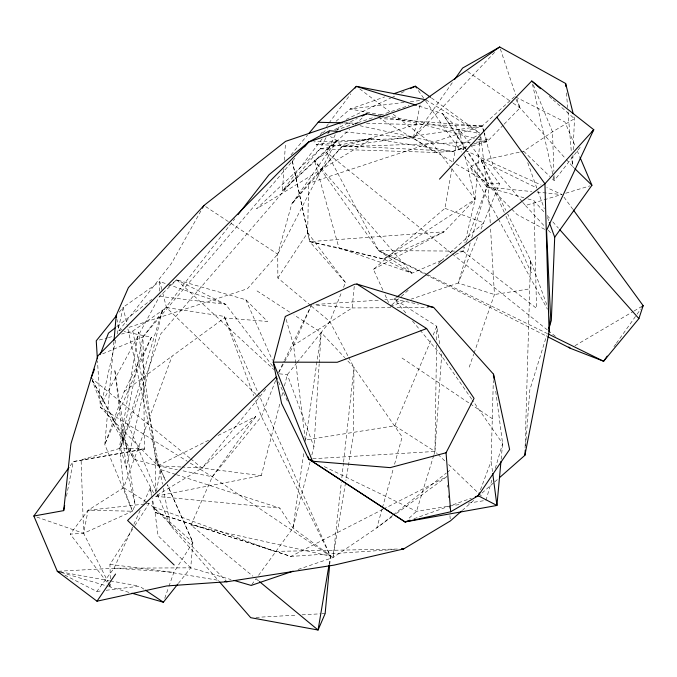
<?xml version="1.0" encoding="UTF-8"?>
<svg xmlns="http://www.w3.org/2000/svg" width="677" height="677" viewBox="0 0 677 677"><rect width="100%" height="100%" fill="white"/><g stroke="black" fill="none" stroke-linecap="round" stroke-linejoin="round"><path stroke-width="0.51" stroke-dasharray="3.38 2.54" d="M155.431 492.103L155.482 457.703L138.548 331.967L119.601 446.558L123.671 487.668L132.489 511.22L83.618 533.315L70.273 534.119L107.415 582.897M348.689 357.405L354.003 367.518L353.335 435.98L345.879 480.662M436.555 345.245L434.947 451.449L434.025 454.445M436.64 339.989L436.843 326.314L394.259 299.099L384.849 299.742M159.62 291.068L159.789 281.581L166.77 283.993M343.527 287.395L345.473 282.512L309.711 241.621L307.671 232.668L308.585 183.323L341.758 146.816L419.08 123.586L476.963 139.022M492.484 471.556L491.138 461.282L493.321 380.482M525.09 447.937L530.531 260.171L507.725 214.135M572.987 154.982L572.53 166.381L574.02 167.837M573.199 149.803L574.451 118.712L573.952 116.698M283.875 168.768L282.487 190.906L349.781 129.341M284.399 160.331L285.457 143.456M311.852 454.978L313.95 446.871L319.172 364.006M319.239 362.957L321.16 332.542L329.851 321.558L341.572 292.278M525.58 445.965L529.837 389.859L546.644 335.572M480.213 136.762L475.119 199.334L464.904 243.035M178.356 583.388L190.728 567.825L192.877 542.387L167.38 484.647M113.905 341.606L104.791 444.51L132.489 511.22L88.078 510.263L70.273 534.119M501.166 459.243L502.605 443.494L495.539 389.698M329.716 564.542L330.486 556.198L224.239 316.396L166.474 307.57L132.81 331.07L121.64 334.049M354.24 286.371L352.167 307.95L293.59 345.372L284.213 362.559M298.1 569.45L333.033 557.552L341.377 481.956M341.843 477.759L343.459 463.06M343.577 462.01L354.003 367.518L345.431 358.395M258.563 575.298L292.963 527.984L303.821 452.735M305.479 441.235L321.16 332.542L293.92 314.864M176.57 474.738L279.872 508.122L292.963 527.984L333.033 557.552L345.702 481.694M329.09 564.516L330.486 556.198L261.432 416.541L255.542 400.682M382.911 290.196L373.399 269.37L444.916 208.321L452.134 167.752M453.243 161.515L458.972 129.273L442.453 113.508L418.437 105.934M156.404 491.138L160.525 469.55L155.482 457.703L165.679 480.797M168.421 286.379L176.748 279.889L245.869 299.767L267.474 321.465L224.451 317.936L172.085 356.136L123.671 487.668L88.078 510.263L83.618 533.315L108.244 582.381M66.481 496.309L73.302 461.57L144.573 449.046L142.965 336.858L234.767 218.806M294.893 158.181L142.965 336.858L120.438 448.157L126.227 467.24L135.197 504.966L132.489 511.22M420.078 104.994L413.359 138.057L434.778 152.418L452.998 151.31L466.047 147.645M115.742 340.176L101.33 403.957L134.097 459.37L157.766 465.751L177.315 469.703M117.138 334.006L123.18 307.265L159.789 281.581L162.099 290.577M455.291 254.484L463 251.167L463.948 247.097M218.028 435.497L255.694 416.583L202.068 468.061L155.431 496.275L261.288 475.66L280.227 402.206M281.81 396.079L283.121 390.976M284.442 385.873L287.336 374.652L296.441 363.312M292.963 527.984L310.015 462.078M310.658 305.462L277.866 277.976L277.731 254.188L291.779 203.895L336.537 140.3L330.384 136.517M382.183 508.681L376.835 527.874L333.033 557.552M382.463 507.665L393.439 468.272M394.564 464.227L402.163 436.953L354.003 367.518M485.951 500.362L492.086 479.409M495.302 468.433L502.605 443.494L472.402 400.158M470.219 242.899L458.219 283.045L411.244 299.107M471.717 237.881L487.922 183.679L466.893 151.225M433.72 455.443L416.516 511.304L407.342 519.809M469.212 367.137L473.705 354.206M474.052 353.208L494.447 294.52L490.529 228.014M164.765 598.256L168.598 587.34M168.945 586.341L173.811 572.454L192.877 542.387L167.337 484.884M151.428 337.214L124.196 391.509L104.791 444.51L151.428 337.214L124.086 331.62M459.835 251.142L463 251.167L464.464 247.215M466.301 242.281L486.805 187.038L480.839 136.771M480.442 489.835L491.138 461.282M275.641 380.533L261.432 416.541L212.307 476.777L191.041 525.073L252.919 576.195M470.202 144.362L499.524 183.772L480.018 231.542M286.159 319.434L293.59 345.372L305.344 440.025L394.818 425.774L431.537 338.864M433.17 335.005L436.843 326.314L439.957 345.735M477.547 237.373L458.219 283.045L494.447 294.52L529.913 288.825M293.59 345.372L311.648 304.726M64.831 575.137L96.819 591.461L114.058 568.223L133.471 525.2M133.902 524.243L140.376 509.908M143.829 502.258L150.294 487.914L152.063 497.087M335.217 134.774L326.754 152.528L314.492 160.601L338.923 247.875L411.929 273.178L443.731 259.469M337.442 130.102L340.116 124.492M278.602 372.333L284.112 361.069M284.568 360.13L310.726 306.605M129.053 327.321L247.376 288.783L277.731 254.188L336.537 140.3L341.758 146.816L471.319 142.28M36.837 517.059L83.618 533.315L81.096 459.962L120.438 448.157L160.94 333.651L320.221 148.822L326.331 137.05M328.21 133.437L329.614 130.72M272.619 366.198L225.669 304.328L176.748 279.889L159.527 296.34L101.33 403.957L92.284 380.796M278.78 372.511L283.714 363.464M200.874 210.979L171.56 263.26L119.025 330.588L116.977 319.417M110.368 578.843L109.936 564.381L134.351 526.469M134.918 525.589L149.109 503.544L147.358 502.452M277.866 277.976L307.671 232.668L292.32 161.05M452.27 82.755L413.359 138.057L313.815 141.882M613.946 346.709L615.774 344.144M616.383 343.29L636.456 315.067M637.065 314.213L640.713 309.084M255.694 416.583L212.307 476.777L181.436 470.532M70.222 465.818L73.302 461.57L144.573 449.046L120.438 448.157L162.717 308.864L126.227 467.24L114.709 369.498L135.197 504.966M251.802 584.589L256.109 578.674M320.221 134.774L323.344 130.602M326.458 126.43L328.328 123.925M328.954 123.087L350.771 93.875M322.142 138.844L282.487 190.906L336.537 140.3M580.164 147.273L554.235 180.7L550.503 177.112M119.245 312.173L123.18 307.265L126.997 324.757M297.093 362.508L321.16 332.542L344.72 357.634M265.731 389.309L202.068 468.061L182.028 467.012M291 154.915L307.561 135.019M472.064 145.953L487.118 141.721L503.417 124.906M494.616 52.341L413.359 138.057L343.222 131.913M504.137 124.17L519.995 107.905L517.008 98.918M452.998 151.31L316.091 144.438L372.282 138.59L320.221 148.822L256.575 208.804L372.282 138.59L452.998 151.31L467.773 146.139M355.197 124.39L363.701 116.605M484.038 131.913L482.185 126.032L341.758 146.816L291.779 203.895L308.585 183.323L482.185 126.032L514.689 96.498M391.831 304.878L400.471 297.161M401.258 296.458L408.324 290.145M438.171 263.488L440.524 261.381M441.311 260.679L483.716 222.792L444.916 208.321M462.264 510.466L474.145 499.99M482.075 493.008L493.965 482.54M494.76 481.846L498.721 478.351M322.734 132.878L327.431 128.791M336.046 121.276L350.136 108.997L384.705 96.913M392.567 515.468L376.835 527.874L393.049 516.009M393.396 514.816L446.371 473.028M447.201 472.377L449.68 470.413M116.799 326.61L151.766 299.352M405.76 312.909L394.259 299.099L395.935 297.821M124.196 391.509L172.085 356.136M396.46 513.504L446.795 476.667L383.859 508.859M520.605 151.927L523.643 151.267L552.483 131.854L574.451 118.712L553.101 99.857M292.337 161.101L309.711 241.621L383.58 259.012L475.119 199.334L464.667 154.001M497.925 218.206L470.134 167.143L481.195 160.584L519.597 152.147M575.001 345.685L633.156 311.53M634.061 310.997L642.245 306.19M359.961 125.71L457.627 146.926L479.553 134.164M373.399 269.37L444.061 231.796L475.119 199.334L451.373 168.26M382.92 509.332L290.856 556.418L155.016 512.371L152.926 506.633L151.902 499.355M208.618 440.219L157.766 465.751L100.365 407.292L97.496 360.858M326.932 133.344L329.775 131.947M334.523 129.62L357.304 118.433M346.184 119.414L390.705 98.038M391.653 97.581L395.444 95.762M401.123 93.028L404.914 91.209M383.58 259.012L444.061 231.796L309.711 241.621L338.923 247.875L383.58 259.012L411.929 273.178L314.492 160.601L378.612 250.541L411.929 273.178M102.684 353.826L142.965 336.858M413.952 518.751L471.31 498.221M473.688 144.074L490.436 138.21M390.265 306.283L407.249 300.47M335.496 130.255L375.244 116.867M380.212 115.192L409.035 105.485M119.025 330.588L122.029 329.606M522.737 202.296L525.445 205.495L561.707 194.46M565.735 193.233L589.912 185.87M99.299 339.998L107.423 337.84M108.438 337.569L113.516 336.215M459.006 504.61L416.516 511.304L322.811 465.869M468.332 503.138L483.877 500.692M96.819 591.461L102.015 590.809M106.171 590.293L139.437 586.147L144.565 589.591M404.127 102.439L350.136 108.997L382.2 115.056M410.355 101.685L421.771 100.298M88.078 510.263L144.971 504.001M146.012 503.891L149.109 503.544L192.877 542.387M315.829 304.438L379.619 300.097M394.2 549.555L290.856 556.418L155.016 512.371L152.266 498.103M312.825 458.735L434.947 451.449L437.232 453.641M255.948 617.382L296.831 615.122M302.077 614.834L320.949 613.794M321.998 613.734L325.146 613.565M58.349 571.236L114.058 568.223L190.728 567.825L231.035 579.563M476.583 142.094L487.118 141.721L484.343 132.895M397.399 549.047L274.634 551.391L152.926 506.633L226.981 581.746M390.815 307.705L352.167 307.95L313.722 304.895M397.086 307.671L428.423 307.468M499.524 183.772L487.922 183.679L490.283 223.791M454.563 251.099L378.612 250.541L326.754 152.528L451.466 253.283M343.391 122.867L358.116 123.206M366.528 123.392L482.185 126.032L483.827 132.015M320.221 148.822L434.778 152.418M180.971 466.961L157.766 465.751L127.225 325.789M114.058 568.223L167.084 571.76L219.754 580.536M482.185 126.032L379.797 118.45L452.456 161.82M155.431 496.275L279.872 508.122M463.838 155.465L486.805 187.038L531.792 191.557M537.03 192.082L562.138 194.595L546.796 187.605M279.33 373.822L287.336 374.652L313.95 446.871M159.527 296.34L225.669 304.328L167.769 284.34M109.936 564.381L173.811 572.454M261.288 475.66L202.068 468.061L190.643 458.778M60.422 571.862L109.285 580.697M110.326 580.883L139.437 586.147M384.223 117.045L419.08 123.586M386.339 115.843L479.434 133.437M394.259 299.099L418.496 304.235M346.59 122.808L353.792 124.373M191.041 525.073L330.486 556.198L212.307 476.777L188.189 461.824M477.979 139.293L487.118 141.721M108.599 586.502L129.891 592.629M486.805 187.038L523.88 197.735M527.891 198.894L533.899 200.62L544.401 212.426M61.328 572.488L107.601 586.206M175.571 474.416L160.525 469.55L165.637 481.051M425.605 100.949L457.627 146.926L464.337 149.989M465.294 150.429L541.041 184.973M426.823 274.261L378.612 250.541L424.691 274.033M427.771 274.727L546.881 333.338M504.255 212.35L481.195 160.584L536.785 187.969L527.552 162.175M515.62 96.972L564.931 122.004L575.568 146.926M425.63 274.515L546.948 336.367M544.706 229.368L517.067 214.541L511.194 208.618M456.086 163.986L488.786 183.501L467.358 151.132M425.926 99.79L479.57 133.081M100.365 407.292L187.292 461.274M123.671 487.668L146.477 501.902M394.818 425.774L434.947 451.449L441.599 355.958L440.778 350.847M257.023 290.915L290.408 312.588M205.715 206.629L230.307 222.868M231.187 223.452L277.731 254.188M402.011 358.023L469.288 403.204M470.16 403.788L493.753 419.63M467.748 71.635L512.286 102.557M513.149 103.149L519.995 107.905L565.523 158.587M431.401 97.911L479.621 133.014M359.732 88.899L389.867 111.747M393.219 114.286L433.407 144.751L450.73 167.422M463 251.167L536.522 308.331L533.899 200.62M452.295 253.943L547.321 329.868M548.15 330.528L556.409 337.129M189.831 458.117L91.15 377.901L153.924 493.499M256.177 578.886L258.622 580.908M311.454 306.139L329.851 321.558L348.206 356.483M549.149 96.362L552.314 99.164M176.748 279.889L273.677 369.422M437.994 454.369L444.84 460.944M448.648 464.591L478.334 493.068M479.096 493.795L481.381 495.987M523.643 151.267L549.758 176.392M256.058 394.471L166.474 307.57L162.362 291.575M256.82 395.207L260.611 398.888M190.728 567.825L158.054 535.651L155.016 512.371M470.134 167.143L510.466 207.881M525.445 205.495L544.706 226.389M548.277 230.256L551.84 234.124M566.226 159.366L572.53 166.381L571.743 156.937M547.202 215.565L550.003 218.713M552.804 221.861L558.398 228.149M157.496 494.498L170.452 525.513L218.883 581.128M522.069 201.501L493.66 167.964L484.097 133.014M412.521 321.033L441.599 355.958L471.801 399.286M108.049 583.735L110.613 587.103L110.52 584.006M307.671 232.668L345.473 282.512M469.576 143.524L458.972 129.273L464.43 152.968M564.009 197.159L572.734 209.125M457.627 146.926L461.35 152.046M418.352 90.54L424.995 100.086M466.775 150.26L442.453 113.508L466.326 150.353M498.424 219.136L547.439 309.203M92.131 379.755L134.097 459.37M108.718 583.329L110.613 587.103M481.195 160.584L505.863 210.378M516.018 99.35L519.995 107.905M278.509 381.803L287.75 401.85M385.078 294.927L388.53 302.501M505.964 216.191L531.157 272.755L530.531 260.171L546.847 304.845M245.869 299.767L272.425 360.274M577.202 150.759L579.656 156.505M128.342 424.724L155.879 490.622M533.349 84.913L552.483 131.854L553.896 171.349M224.239 316.396L253.706 395.723M537.86 190.931L544.308 208.66M547.532 217.52L548.962 221.464M500.362 48.981L515.671 94.924M532.444 84.083L553.075 175.563M553.304 176.595L554.235 180.7L554.048 175.504M132.81 331.07L162.446 484.14M163.242 488.278L170.452 525.513M150.294 487.914L151.318 495.192M566.437 92.935L567.656 107.626M568.003 111.823L571.312 151.69M447.472 485.096L447.641 487.203M448.326 495.64L448.496 497.747M449.181 506.176L449.35 508.283M449.943 515.662L450.205 518.827"/><path stroke-width="1.02" d="M493.44 376.285L493.499 374.186L433.644 307.443L356.914 284.044L354.435 284.315L285.305 316.447L273.246 362.136L281.573 403.357L308.619 458.989L405.049 521.933L496.935 505.457L500.972 461.342M549.326 222.445L554.7 237.221L551.315 320.492L548.819 328.531M499.516 477.657L524.878 455.316L525.267 450.12M524.878 455.316L549.098 331.899L550.469 314.78L546.551 230.349L593.771 129.722L531.75 81.003L496.833 117.223L439.491 179.126M113.998 340.556L116.232 315.355L128.402 287.632L203.963 205.47L285.592 141.349L366.799 113.778L383.199 116.85M329.614 565.583L325.146 613.565L318.063 630.016L250.702 617.678L219.568 581.924M461.469 511.16L450.374 520.935L403.695 548.929L334.023 565.134L226.981 581.746L166.787 585.943L96.997 601.201L57.3 571.295L33.85 516.018L63.672 510.619L70.941 443.824L97.894 355.84L308.577 142.085L329.614 130.72L340.082 131.634M328.912 565.557L318.063 630.016L259.435 581.577M63.672 510.619L64.679 505.507M547.888 336.841L570.457 348.35L603.605 361.247L638.902 318.596L643.15 305.657L573.36 209.98M308.272 456.992L308.619 458.989L405.049 521.933L450.67 511.795L478.233 495.742L479.341 492.788M91.15 377.901L94.543 369.134M100.188 354.528L108.472 333.101L115.132 327.905M450.67 511.795L446.05 452.761L474.061 398.381L426.628 328.565L356.914 284.044M202.415 208.22L203.963 205.47M475.262 496.8L478.233 495.742L509.612 449.452L493.499 374.186L494.176 379.357M96.997 601.201L115.564 574.054M454.699 79.294L462.603 68.064L499.702 46.984L565.65 83.491L573.191 113.685M607.261 356.119L603.605 361.247L547.828 333.803M641.931 307.366L643.15 305.657M554.7 237.221L591.926 185.261L580.062 157.462M33.85 516.018L68.986 467.519M355.137 88.035L356.381 86.36L425.926 99.79M591.825 132.227L593.771 129.722L544.934 183.772L396.773 297.178M237.999 214.651L269.031 174.742L308.577 142.085L420.502 102.929L499.702 46.984M131.922 593.213L163.377 602.225L177.704 584.209M116.613 315.448L96.252 340.81L97.361 358.751M308.89 133.428L318.165 122.292L356.381 86.36L416.431 105.299M304.472 146.909L308.577 142.085M362.051 116.105L366.799 113.778M410.592 88.484L415.331 86.207L430.555 97.293M426.628 328.565L337.214 362.271L273.246 362.136L312.478 461.232L390.189 467.638L446.05 452.761M405.049 521.933L410 520.164M393.599 93.807L415.331 86.207L416.541 87.942M293.116 571.151L251.192 585.436L234.056 580.443M401.579 549.064L403.695 548.929L401.596 548.962M318.165 122.292L342.342 122.842M224.916 581.399L226.981 581.746M427.585 306.156L433.644 307.443M59.314 571.887L57.3 571.295L60.126 572.734M308.619 458.989L313.349 461.282M478.233 495.742L496.935 505.457L492.754 473.604M145.42 590.166L163.377 602.225M568.807 347.03L570.457 348.35M531.75 81.003L540.449 88.687M174.175 564.982L127.581 520.469L276.309 377.03L277.189 378.942M574.765 168.565L591.926 185.261M559.803 229.723L638.902 318.596M496.833 117.223L544.934 183.772L549.098 331.899M116.232 315.355L116.605 317.386M565.65 83.491L565.913 86.639"/></g></svg>
